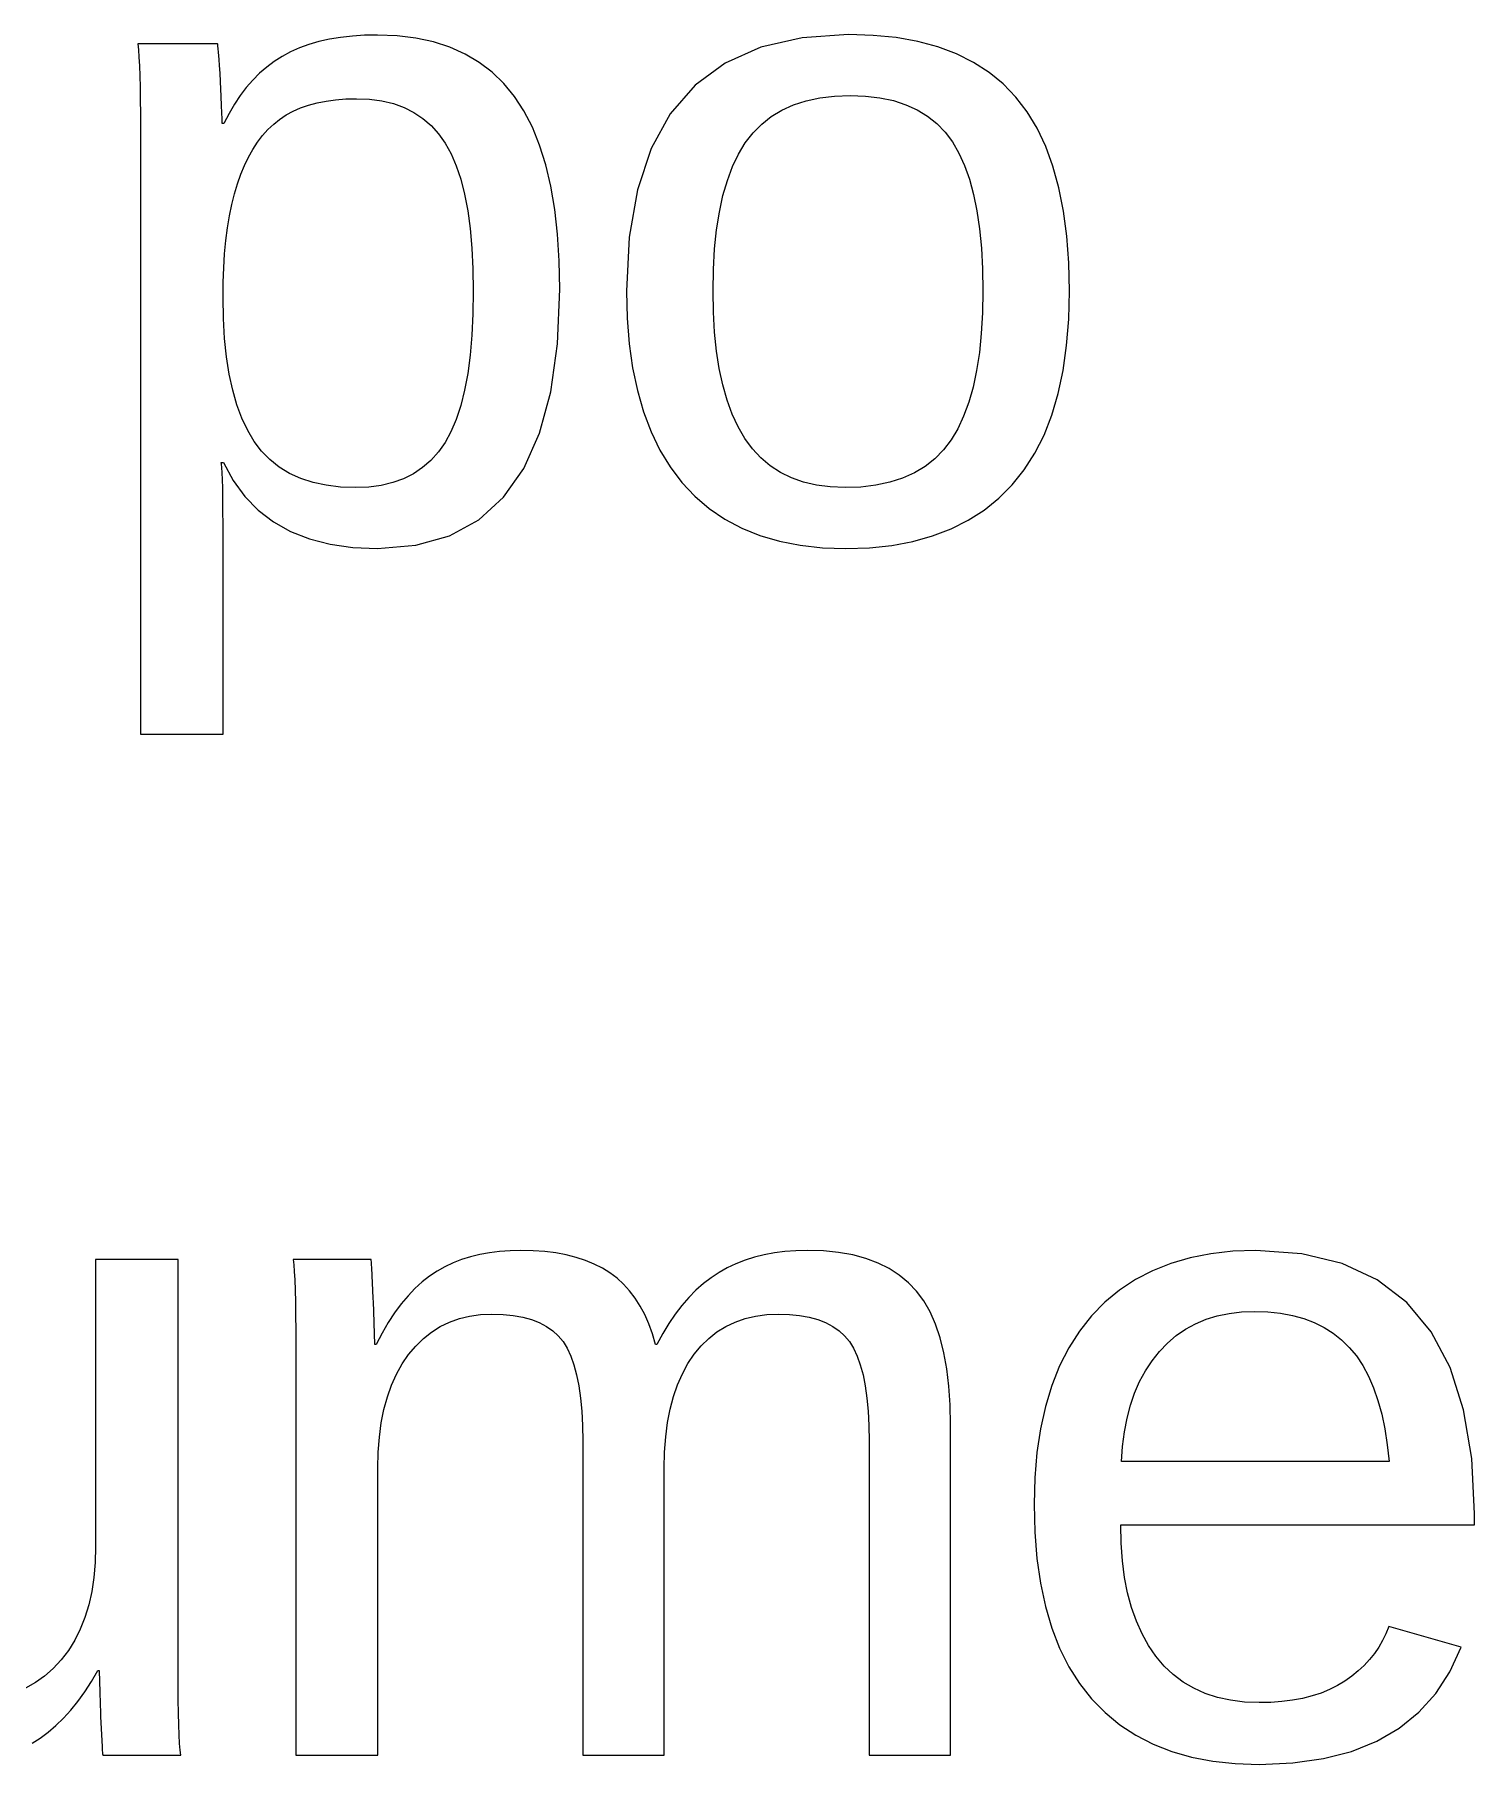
# Model space of a CAD drawing. Header units: metres. Extents: x 8.1 to 95, y -21.3 to 62.6.
# Drawn here: x 86.497 to 89.693, y 20.88 to 24.721 of the extents above; entities that cross this region are included whole.
import ezdxf

# ---------------------------------------------------------------- set-up
doc = ezdxf.new("R2010")
doc.units = ezdxf.units.M

msp = doc.modelspace()

# ---------------------------------------------------------------- linework, layer by layer
for p, q in [((86.9028, 24.7006), (86.7258, 24.7006)), ((86.7258, 24.7006), (86.7271, 24.687)), ((86.903, 24.6994), (86.9028, 24.7006)), ((86.9035, 24.6956), (86.903, 24.6994)), ((87.1277, 24.7053), (87.1054, 24.6989)), ((87.1512, 24.7106), (87.1277, 24.7053)), ((87.1759, 24.7147), (87.1512, 24.7106)), ((87.202, 24.7176), (87.1759, 24.7147)), ((87.2292, 24.7193), (87.202, 24.7176)), ((87.2578, 24.7199), (87.2292, 24.7193)), ((87.3017, 24.7182), (87.2578, 24.7199)), ((87.3431, 24.7132), (87.3017, 24.7182)), ((87.382, 24.7048), (87.3431, 24.7132)), ((87.4183, 24.693), (87.382, 24.7048)), ((88.2003, 24.7139), (88.1089, 24.6928)), ((88.3038, 24.7209), (88.2003, 24.7139)), ((88.3582, 24.7192), (88.3038, 24.7209)), ((88.4093, 24.7141), (88.3582, 24.7192)), ((88.4572, 24.7055), (88.4093, 24.7141)), ((88.5017, 24.6935), (88.4572, 24.7055)), ((86.7271, 24.687), (86.7282, 24.6705)), ((86.7282, 24.6705), (86.7292, 24.6512)), ((86.9042, 24.6896), (86.9035, 24.6956)), ((86.905, 24.6816), (86.9042, 24.6896)), ((86.9063, 24.6657), (86.905, 24.6816)), ((86.9072, 24.652), (86.9063, 24.6657)), ((87.0287, 24.6614), (87.012, 24.6489)), ((87.0462, 24.6726), (87.0287, 24.6614)), ((87.0647, 24.6825), (87.0462, 24.6726)), ((87.0844, 24.6913), (87.0647, 24.6825)), ((87.1054, 24.6989), (87.0844, 24.6913)), ((87.4521, 24.6778), (87.4183, 24.693)), ((87.4834, 24.6593), (87.4521, 24.6778)), ((88.1089, 24.6928), (88.0297, 24.6576)), ((88.543, 24.6781), (88.5017, 24.6935)), ((88.5809, 24.6592), (88.543, 24.6781)), ((86.7292, 24.6512), (86.73, 24.629)), ((86.73, 24.629), (86.7307, 24.6041)), ((86.9082, 24.6356), (86.9072, 24.652)), ((86.9093, 24.6165), (86.9082, 24.6356)), ((86.9961, 24.635), (86.981, 24.6198)), ((87.012, 24.6489), (86.9961, 24.635)), ((87.5121, 24.6375), (87.4834, 24.6593)), ((87.5383, 24.6122), (87.5121, 24.6375)), ((88.0297, 24.6576), (87.9627, 24.6084)), ((88.6156, 24.6369), (88.5809, 24.6592)), ((88.647, 24.6112), (88.6156, 24.6369)), ((86.7307, 24.6041), (86.7312, 24.5763)), ((86.9109, 24.5837), (86.9093, 24.6165)), ((86.9118, 24.5638), (86.9109, 24.5837)), ((86.953, 24.5854), (86.9403, 24.5661)), ((86.9666, 24.6033), (86.953, 24.5854)), ((86.981, 24.6198), (86.9666, 24.6033)), ((87.5619, 24.5836), (87.5383, 24.6122)), ((87.9627, 24.6084), (87.9079, 24.5451)), ((88.2398, 24.5804), (88.2722, 24.5843)), ((88.2722, 24.5843), (88.3069, 24.5856)), ((88.3069, 24.5856), (88.3412, 24.5844)), ((88.3412, 24.5844), (88.3733, 24.5805)), ((88.6751, 24.5821), (88.647, 24.6112)), ((86.7312, 24.5763), (86.7316, 24.5456)), ((86.7316, 24.5456), (86.7318, 24.5121)), ((86.9124, 24.5472), (86.9118, 24.5638)), ((86.9128, 24.5338), (86.9124, 24.5472)), ((86.9282, 24.5455), (86.917, 24.5236)), ((86.9403, 24.5661), (86.9282, 24.5455)), ((87.0548, 24.5424), (87.0703, 24.5508)), ((87.0703, 24.5508), (87.0869, 24.5582)), ((87.0869, 24.5582), (87.1046, 24.5644)), ((87.1046, 24.5644), (87.1236, 24.5695)), ((87.1236, 24.5695), (87.1437, 24.5734)), ((87.1437, 24.5734), (87.1649, 24.5763)), ((87.1649, 24.5763), (87.1874, 24.578)), ((87.1874, 24.578), (87.211, 24.5785)), ((87.211, 24.5785), (87.2401, 24.5773)), ((87.2401, 24.5773), (87.2675, 24.5737)), ((87.2675, 24.5737), (87.293, 24.5676)), ((87.293, 24.5676), (87.3168, 24.559)), ((87.3168, 24.559), (87.3387, 24.5481)), ((87.3387, 24.5481), (87.3588, 24.5347)), ((87.583, 24.5514), (87.5619, 24.5836)), ((87.6017, 24.5154), (87.583, 24.5514)), ((88.1321, 24.5388), (88.1557, 24.5531)), ((88.1557, 24.5531), (88.1816, 24.5648)), ((88.1816, 24.5648), (88.2096, 24.5739)), ((88.2096, 24.5739), (88.2398, 24.5804)), ((88.3733, 24.5805), (88.4031, 24.5742)), ((88.4031, 24.5742), (88.4306, 24.5652)), ((88.4306, 24.5652), (88.4559, 24.5538)), ((88.4559, 24.5538), (88.4789, 24.5397)), ((88.7, 24.5493), (88.6751, 24.5821)), ((88.7221, 24.5128), (88.7, 24.5493)), ((86.7318, 24.5121), (86.7319, 24.4758)), ((86.9129, 24.5283), (86.9128, 24.5338)), ((86.9129, 24.5236), (86.9129, 24.5283)), ((86.917, 24.5236), (86.9129, 24.5236)), ((87.0028, 24.4965), (87.0147, 24.5099)), ((87.0147, 24.5099), (87.0273, 24.5219)), ((87.0273, 24.5219), (87.0406, 24.5327)), ((87.0406, 24.5327), (87.0548, 24.5424)), ((87.3588, 24.5347), (87.3771, 24.5188)), ((87.3771, 24.5188), (87.3936, 24.5006)), ((87.6178, 24.4754), (87.6017, 24.5154)), ((87.9079, 24.5451), (87.8653, 24.4678)), ((88.0915, 24.5024), (88.1107, 24.5219)), ((88.1107, 24.5219), (88.1321, 24.5388)), ((88.4789, 24.5397), (88.4996, 24.5232)), ((88.4996, 24.5232), (88.518, 24.5041)), ((88.7412, 24.4725), (88.7221, 24.5128)), ((86.7319, 24.4758), (86.7319, 23.1677)), ((86.9813, 24.466), (86.9917, 24.4819)), ((86.9917, 24.4819), (87.0028, 24.4965)), ((87.3936, 24.5006), (87.4083, 24.4799)), ((87.4083, 24.4799), (87.4213, 24.4563)), ((87.6315, 24.4317), (87.6178, 24.4754)), ((88.0594, 24.4555), (88.0744, 24.4803)), ((88.0744, 24.4803), (88.0915, 24.5024)), ((88.518, 24.5041), (88.5342, 24.4824)), ((88.5342, 24.4824), (88.5484, 24.4579)), ((88.7574, 24.4284), (88.7412, 24.4725)), ((86.9545, 24.4108), (86.9627, 24.4305)), ((86.9627, 24.4305), (86.9716, 24.4489)), ((86.9716, 24.4489), (86.9813, 24.466)), ((87.4213, 24.4563), (87.4328, 24.4295)), ((87.6427, 24.3841), (87.6315, 24.4317)), ((87.8653, 24.4678), (87.8348, 24.3763)), ((88.0461, 24.4277), (88.0594, 24.4555)), ((88.5484, 24.4579), (88.5609, 24.4303)), ((88.5609, 24.4303), (88.5718, 24.3997)), ((86.947, 24.3898), (86.9545, 24.4108)), ((87.4328, 24.4295), (87.4428, 24.3995)), ((87.4428, 24.3995), (87.4512, 24.3662)), ((88.0248, 24.3634), (88.0346, 24.397)), ((88.0346, 24.397), (88.0461, 24.4277)), ((88.5718, 24.3997), (88.581, 24.366)), ((88.7706, 24.3806), (88.7574, 24.4284)), ((86.9343, 24.3438), (86.9403, 24.3675)), ((86.9403, 24.3675), (86.947, 24.3898)), ((87.4512, 24.3662), (87.4581, 24.3297)), ((87.6514, 24.3327), (87.6427, 24.3841)), ((87.8348, 24.3763), (87.8166, 24.2708)), ((88.0169, 24.3268), (88.0248, 24.3634)), ((88.581, 24.366), (88.5885, 24.3292)), ((88.7809, 24.3289), (88.7706, 24.3806)), ((86.9249, 24.2919), (86.9292, 24.3186)), ((86.9292, 24.3186), (86.9343, 24.3438)), ((87.4581, 24.3297), (87.4635, 24.29)), ((87.6576, 24.2774), (87.6514, 24.3327)), ((88.0107, 24.2873), (88.0169, 24.3268)), ((88.5885, 24.3292), (88.5943, 24.2894)), ((88.7882, 24.2735), (88.7809, 24.3289)), ((86.9213, 24.2638), (86.9249, 24.2919)), ((87.4635, 24.29), (87.4673, 24.247)), ((87.6614, 24.2183), (87.6576, 24.2774)), ((88.0063, 24.2449), (88.0107, 24.2873)), ((88.5943, 24.2894), (88.5985, 24.2464)), ((86.9185, 24.2343), (86.9213, 24.2638)), ((87.4673, 24.247), (87.4696, 24.2008)), ((87.8166, 24.2708), (87.8105, 24.1513)), ((88.0036, 24.1996), (88.0063, 24.2449)), ((88.5985, 24.2464), (88.601, 24.2004)), ((88.7926, 24.2143), (88.7882, 24.2735)), ((86.9154, 24.1709), (86.9165, 24.2033)), ((86.9165, 24.2033), (86.9185, 24.2343)), ((87.4696, 24.2008), (87.4704, 24.1513)), ((87.6626, 24.1554), (87.6614, 24.2183)), ((88.0027, 24.1513), (88.0036, 24.1996)), ((88.601, 24.2004), (88.6018, 24.1513)), ((88.7941, 24.1513), (88.7926, 24.2143)), ((86.915, 24.1371), (86.9154, 24.1709)), ((86.9158, 24.0903), (86.915, 24.1371)), ((87.4704, 24.1513), (87.4696, 24.1005)), ((87.6576, 24.0345), (87.6626, 24.1554)), ((87.8105, 24.1513), (87.812, 24.0912)), ((88.0036, 24.1043), (88.0027, 24.1513)), ((88.6018, 24.1513), (88.601, 24.1028)), ((88.7925, 24.0889), (88.7941, 24.1513)), ((86.9184, 24.0464), (86.9158, 24.0903)), ((87.4696, 24.1005), (87.4673, 24.0531)), ((87.812, 24.0912), (87.8165, 24.0343)), ((88.0062, 24.0599), (88.0036, 24.1043)), ((88.601, 24.1028), (88.5983, 24.0573)), ((88.7878, 24.0302), (88.7925, 24.0889)), ((86.9226, 24.0053), (86.9184, 24.0464)), ((87.4673, 24.0531), (87.4634, 24.0091)), ((88.0106, 24.0182), (88.0062, 24.0599)), ((88.5983, 24.0573), (88.594, 24.0146)), ((87.4634, 24.0091), (87.458, 23.9684)), ((87.6426, 23.9279), (87.6576, 24.0345)), ((87.8165, 24.0343), (87.8241, 23.9807)), ((88.0167, 23.9792), (88.0106, 24.0182)), ((88.594, 24.0146), (88.5879, 23.975)), ((88.78, 23.9751), (88.7878, 24.0302)), ((86.9286, 23.967), (86.9226, 24.0053)), ((87.8241, 23.9807), (87.8348, 23.9303)), ((88.0245, 23.9429), (88.0167, 23.9792)), ((88.5879, 23.975), (88.58, 23.9382)), ((88.769, 23.9236), (88.78, 23.9751)), ((86.9363, 23.9315), (86.9286, 23.967)), ((86.9457, 23.8988), (86.9363, 23.9315)), ((87.451, 23.931), (87.4425, 23.897)), ((87.458, 23.9684), (87.451, 23.931)), ((88.0341, 23.9092), (88.0245, 23.9429)), ((88.58, 23.9382), (88.5704, 23.9045)), ((86.9568, 23.8689), (86.9457, 23.8988)), ((87.4425, 23.897), (87.4325, 23.8663)), ((87.6176, 23.8355), (87.6426, 23.9279)), ((87.8348, 23.9303), (87.8484, 23.8831)), ((88.0455, 23.8782), (88.0341, 23.9092)), ((88.5704, 23.9045), (88.5591, 23.8736)), ((88.7549, 23.8758), (88.769, 23.9236)), ((86.9696, 23.8419), (86.9568, 23.8689)), ((87.4325, 23.8663), (87.4209, 23.8391)), ((87.8484, 23.8831), (87.8652, 23.8391)), ((88.0586, 23.8499), (88.0455, 23.8782)), ((88.5591, 23.8736), (88.546, 23.8457)), ((88.7376, 23.8317), (88.7549, 23.8758)), ((86.9841, 23.8177), (86.9696, 23.8419)), ((87.0006, 23.7961), (86.9841, 23.8177)), ((87.4209, 23.8391), (87.4078, 23.8151)), ((87.5826, 23.7573), (87.6176, 23.8355)), ((87.8652, 23.8391), (87.8849, 23.7984)), ((88.0734, 23.8243), (88.0586, 23.8499)), ((88.0901, 23.8013), (88.0734, 23.8243)), ((88.5311, 23.8207), (88.5143, 23.7985)), ((88.546, 23.8457), (88.5311, 23.8207)), ((88.7172, 23.7912), (88.7376, 23.8317)), ((87.0191, 23.7771), (87.0006, 23.7961)), ((87.0398, 23.7606), (87.0191, 23.7771)), ((87.393, 23.7941), (87.3763, 23.7755)), ((87.4078, 23.8151), (87.393, 23.7941)), ((87.8849, 23.7984), (87.9077, 23.7609)), ((88.1088, 23.7811), (88.0901, 23.8013)), ((88.1295, 23.7635), (88.1088, 23.7811)), ((88.4951, 23.7789), (88.4736, 23.7619)), ((88.5143, 23.7985), (88.4951, 23.7789)), ((88.6936, 23.7543), (88.7172, 23.7912)), ((86.9117, 23.7671), (86.9109, 23.7709)), ((86.9109, 23.7709), (86.916, 23.7709)), ((86.9125, 23.7595), (86.9117, 23.7671)), ((86.9131, 23.748), (86.9125, 23.7595)), ((86.9137, 23.7327), (86.9131, 23.748)), ((86.916, 23.7709), (86.9375, 23.7307)), ((87.0627, 23.7466), (87.0398, 23.7606)), ((87.0877, 23.7352), (87.0627, 23.7466)), ((87.3376, 23.7458), (87.3155, 23.7347)), ((87.3579, 23.7595), (87.3376, 23.7458)), ((87.3763, 23.7755), (87.3579, 23.7595)), ((87.5376, 23.6934), (87.5826, 23.7573)), ((87.9077, 23.7609), (87.9335, 23.7266)), ((88.1522, 23.7487), (88.1295, 23.7635)), ((88.1769, 23.7365), (88.1522, 23.7487)), ((88.4497, 23.7476), (88.4236, 23.7358)), ((88.4736, 23.7619), (88.4497, 23.7476)), ((88.6669, 23.721), (88.6936, 23.7543)), ((86.9142, 23.7135), (86.9137, 23.7327)), ((86.9145, 23.6904), (86.9142, 23.7135)), ((86.9375, 23.7307), (86.9631, 23.6953)), ((87.1148, 23.7263), (87.0877, 23.7352)), ((87.144, 23.72), (87.1148, 23.7263)), ((87.1754, 23.7162), (87.144, 23.72)), ((87.2089, 23.7149), (87.1754, 23.7162)), ((87.2383, 23.7162), (87.2089, 23.7149)), ((87.2659, 23.7199), (87.2383, 23.7162)), ((87.2916, 23.7261), (87.2659, 23.7199)), ((87.3155, 23.7347), (87.2916, 23.7261)), ((87.9335, 23.7266), (87.9624, 23.6958)), ((88.2036, 23.7271), (88.1769, 23.7365)), ((88.2323, 23.7203), (88.2036, 23.7271)), ((88.263, 23.7163), (88.2323, 23.7203)), ((88.2957, 23.7149), (88.263, 23.7163)), ((88.3311, 23.7162), (88.2957, 23.7149)), ((88.3643, 23.7202), (88.3311, 23.7162)), ((88.3951, 23.7267), (88.3643, 23.7202)), ((88.4236, 23.7358), (88.3951, 23.7267)), ((88.6373, 23.6914), (88.6669, 23.721)), ((86.9148, 23.6635), (86.9145, 23.6904)), ((86.9149, 23.6326), (86.9148, 23.6635)), ((86.9631, 23.6953), (86.9928, 23.6646)), ((86.9928, 23.6646), (87.0267, 23.6387)), ((87.4827, 23.6436), (87.5376, 23.6934)), ((87.9624, 23.6958), (87.9941, 23.6686)), ((87.9941, 23.6686), (88.0287, 23.645)), ((88.5694, 23.6425), (88.6048, 23.6652)), ((88.6048, 23.6652), (88.6373, 23.6914)), ((86.915, 23.598), (86.9149, 23.6326)), ((87.0267, 23.6387), (87.0647, 23.6174)), ((87.4177, 23.6081), (87.4827, 23.6436)), ((88.0287, 23.645), (88.0663, 23.625)), ((88.0663, 23.625), (88.1067, 23.6087)), ((88.5312, 23.6233), (88.5694, 23.6425)), ((86.915, 23.1677), (86.915, 23.598)), ((87.0647, 23.6174), (87.1068, 23.6009)), ((87.1068, 23.6009), (87.153, 23.5891)), ((87.153, 23.5891), (87.2033, 23.582)), ((87.2578, 23.5797), (87.3427, 23.5868)), ((87.3427, 23.5868), (87.4177, 23.6081)), ((88.1067, 23.6087), (88.1501, 23.596)), ((88.1501, 23.596), (88.1964, 23.5869)), ((88.1964, 23.5869), (88.2456, 23.5815)), ((88.3501, 23.5814), (88.3996, 23.5866)), ((88.3996, 23.5866), (88.4463, 23.5954)), ((88.4463, 23.5954), (88.4902, 23.6076)), ((88.4902, 23.6076), (88.5312, 23.6233)), ((87.2033, 23.582), (87.2578, 23.5797)), ((88.2456, 23.5815), (88.2977, 23.5797)), ((88.2977, 23.5797), (88.3501, 23.5814)), ((86.7319, 23.1677), (86.915, 23.1677)), ((87.4851, 22.0119), (87.4644, 22.0068)), ((87.5066, 22.0158), (87.4851, 22.0119)), ((87.5289, 22.0187), (87.5066, 22.0158)), ((87.5521, 22.0204), (87.5289, 22.0187)), ((87.5761, 22.0209), (87.5521, 22.0204)), ((87.6033, 22.0203), (87.5761, 22.0209)), ((87.6291, 22.0185), (87.6033, 22.0203)), ((87.6537, 22.0154), (87.6291, 22.0185)), ((87.677, 22.0111), (87.6537, 22.0154)), ((87.699, 22.0055), (87.677, 22.0111)), ((88.1164, 22.0113), (88.0947, 22.0059)), ((88.139, 22.0155), (88.1164, 22.0113)), ((88.1624, 22.0185), (88.139, 22.0155)), ((88.1867, 22.0203), (88.1624, 22.0185)), ((88.2119, 22.0209), (88.1867, 22.0203)), ((88.2478, 22.0198), (88.2119, 22.0209)), ((88.2815, 22.0164), (88.2478, 22.0198)), ((88.313, 22.0109), (88.2815, 22.0164)), ((88.3421, 22.003), (88.313, 22.0109)), ((89.1079, 22.0137), (89.062, 22.0048)), ((89.1565, 22.0191), (89.1079, 22.0137)), ((89.2078, 22.0209), (89.1565, 22.0191)), ((89.3096, 22.0137), (89.2078, 22.0209)), ((89.3995, 21.992), (89.3096, 22.0137)), ((86.8149, 22.0006), (86.6318, 22.0006)), ((86.6318, 22.0006), (86.6318, 21.3628)), ((86.8149, 21.135), (86.8149, 22.0006)), ((87.2435, 22.0006), (87.0706, 22.0006)), ((87.0706, 22.0006), (87.0719, 21.9892)), ((87.0719, 21.9892), (87.073, 21.9742)), ((87.073, 21.9742), (87.074, 21.9555)), ((87.2437, 21.9992), (87.2435, 22.0006)), ((87.2442, 21.9953), (87.2437, 21.9992)), ((87.2446, 21.9896), (87.2442, 21.9953)), ((87.2451, 21.9822), (87.2446, 21.9896)), ((87.2484, 21.9147), (87.2451, 21.9822)), ((87.39, 21.9751), (87.3732, 21.9641)), ((87.4073, 21.9848), (87.39, 21.9751)), ((87.4255, 21.9932), (87.4073, 21.9848)), ((87.4446, 22.0006), (87.4255, 21.9932)), ((87.4644, 22.0068), (87.4446, 22.0006)), ((87.7197, 21.9988), (87.699, 22.0055)), ((87.739, 21.9908), (87.7197, 21.9988)), ((87.7571, 21.9815), (87.739, 21.9908)), ((87.7739, 21.9711), (87.7571, 21.9815)), ((88.0161, 21.9721), (87.9984, 21.9605)), ((88.0344, 21.9823), (88.0161, 21.9721)), ((88.0537, 21.9914), (88.0344, 21.9823)), ((88.0737, 21.9992), (88.0537, 21.9914)), ((88.0947, 22.0059), (88.0737, 21.9992)), ((88.3691, 21.993), (88.3421, 22.003)), ((88.3938, 21.9807), (88.3691, 21.993)), ((88.4163, 21.9662), (88.3938, 21.9807)), ((88.9782, 21.976), (88.9404, 21.9563)), ((89.0188, 21.9922), (88.9782, 21.976)), ((89.062, 22.0048), (89.0188, 21.9922)), ((89.4774, 21.9559), (89.3995, 21.992)), ((87.074, 21.9555), (87.0748, 21.9331)), ((87.341, 21.9367), (87.3256, 21.9204)), ((87.3569, 21.9513), (87.341, 21.9367)), ((87.3732, 21.9641), (87.3569, 21.9513)), ((87.7896, 21.9593), (87.7739, 21.9711)), ((87.8041, 21.946), (87.7896, 21.9593)), ((87.8175, 21.9313), (87.8041, 21.946)), ((87.9813, 21.9473), (87.9648, 21.9326)), ((87.9984, 21.9605), (87.9813, 21.9473)), ((88.4365, 21.9494), (88.4163, 21.9662)), ((88.4545, 21.9304), (88.4365, 21.9494)), ((88.9404, 21.9563), (88.9053, 21.9329)), ((89.5433, 21.9054), (89.4774, 21.9559)), ((87.0748, 21.9331), (87.0755, 21.907)), ((87.0755, 21.907), (87.076, 21.8772)), ((87.2488, 21.9063), (87.2484, 21.9147)), ((87.2495, 21.8858), (87.2488, 21.9063)), ((87.3105, 21.9023), (87.2959, 21.8825)), ((87.3256, 21.9204), (87.3105, 21.9023)), ((87.8299, 21.9151), (87.8175, 21.9313)), ((87.8411, 21.8975), (87.8299, 21.9151)), ((87.8513, 21.8784), (87.8411, 21.8975)), ((87.9336, 21.8987), (87.9189, 21.8794)), ((87.9489, 21.9164), (87.9336, 21.8987)), ((87.9648, 21.9326), (87.9489, 21.9164)), ((88.4704, 21.9088), (88.4545, 21.9304)), ((88.4844, 21.8844), (88.4704, 21.9088)), ((88.8729, 21.906), (88.8432, 21.8755)), ((88.9053, 21.9329), (88.8729, 21.906)), ((89.5972, 21.8404), (89.5433, 21.9054)), ((87.076, 21.8772), (87.0764, 21.8437)), ((87.2503, 21.8603), (87.2495, 21.8858)), ((87.2516, 21.8124), (87.2503, 21.8603)), ((87.2818, 21.8609), (87.268, 21.8375)), ((87.2959, 21.8825), (87.2818, 21.8609)), ((87.3971, 21.8519), (87.4177, 21.8618)), ((87.4177, 21.8618), (87.4395, 21.8696)), ((87.4395, 21.8696), (87.4624, 21.8751)), ((87.4624, 21.8751), (87.4866, 21.8784)), ((87.4866, 21.8784), (87.512, 21.8795)), ((87.512, 21.8795), (87.5365, 21.8788)), ((87.5365, 21.8788), (87.5592, 21.8765)), ((87.5592, 21.8765), (87.5802, 21.8728)), ((87.5802, 21.8728), (87.5994, 21.8675)), ((87.5994, 21.8675), (87.617, 21.8607)), ((87.617, 21.8607), (87.6327, 21.8524)), ((87.8603, 21.8579), (87.8513, 21.8784)), ((87.8683, 21.8359), (87.8603, 21.8579)), ((87.9047, 21.8586), (87.8912, 21.8363)), ((87.9189, 21.8794), (87.9047, 21.8586)), ((88.0309, 21.8521), (88.0516, 21.862)), ((88.0516, 21.862), (88.0737, 21.8696)), ((88.0737, 21.8696), (88.0971, 21.8751)), ((88.0971, 21.8751), (88.1218, 21.8784)), ((88.1218, 21.8784), (88.1478, 21.8795)), ((88.1478, 21.8795), (88.1722, 21.8788)), ((88.1722, 21.8788), (88.1949, 21.8765)), ((88.1949, 21.8765), (88.2159, 21.8728)), ((88.2159, 21.8728), (88.2352, 21.8675)), ((88.2352, 21.8675), (88.2527, 21.8607)), ((88.2527, 21.8607), (88.2685, 21.8524)), ((88.4966, 21.8572), (88.4844, 21.8844)), ((88.5068, 21.827), (88.4966, 21.8572)), ((88.8432, 21.8755), (88.8164, 21.8416)), ((89.0517, 21.8461), (89.0738, 21.8582)), ((89.0738, 21.8582), (89.0973, 21.8681)), ((89.0973, 21.8681), (89.1221, 21.8757)), ((89.1221, 21.8757), (89.1483, 21.8812)), ((89.1483, 21.8812), (89.1758, 21.8845)), ((89.1758, 21.8845), (89.2048, 21.8856)), ((89.2048, 21.8856), (89.2345, 21.8846)), ((89.2345, 21.8846), (89.2626, 21.8817)), ((89.2626, 21.8817), (89.2892, 21.8768)), ((89.2892, 21.8768), (89.3142, 21.8699)), ((89.3142, 21.8699), (89.3376, 21.861)), ((89.3376, 21.861), (89.3594, 21.8501)), ((87.0764, 21.8437), (87.0766, 21.8065)), ((87.268, 21.8375), (87.2547, 21.8124)), ((87.3427, 21.8088), (87.3596, 21.8254)), ((87.3596, 21.8254), (87.3778, 21.8398)), ((87.3778, 21.8398), (87.3971, 21.8519)), ((87.6327, 21.8524), (87.6468, 21.8426)), ((87.6468, 21.8426), (87.6591, 21.8313)), ((87.6591, 21.8313), (87.6697, 21.8185)), ((87.6697, 21.8185), (87.6789, 21.8037)), ((87.8752, 21.8124), (87.8683, 21.8359)), ((87.8912, 21.8363), (87.8782, 21.8124)), ((87.9766, 21.8092), (87.9934, 21.8257)), ((87.9934, 21.8257), (88.0115, 21.84)), ((88.0115, 21.84), (88.0309, 21.8521)), ((88.2685, 21.8524), (88.2825, 21.8426)), ((88.2825, 21.8426), (88.2949, 21.8313)), ((88.2949, 21.8313), (88.3054, 21.8185)), ((88.3054, 21.8185), (88.3146, 21.8037)), ((88.5153, 21.794), (88.5068, 21.827)), ((88.8164, 21.8416), (88.7927, 21.8045)), ((89.0117, 21.8153), (89.031, 21.8318)), ((89.031, 21.8318), (89.0517, 21.8461)), ((89.3594, 21.8501), (89.3796, 21.8373)), ((89.3796, 21.8373), (89.3982, 21.8226)), ((89.3982, 21.8226), (89.4153, 21.8058)), ((89.6391, 21.761), (89.5972, 21.8404)), ((87.0766, 21.8065), (87.0767, 21.7656)), ((87.2547, 21.8124), (87.2516, 21.8124)), ((87.3126, 21.7692), (87.3269, 21.79)), ((87.3269, 21.79), (87.3427, 21.8088)), ((87.6789, 21.8037), (87.687, 21.7865)), ((87.687, 21.7865), (87.694, 21.7668)), ((87.8782, 21.8124), (87.8752, 21.8124)), ((87.9471, 21.7698), (87.9611, 21.7905)), ((87.9611, 21.7905), (87.9766, 21.8092)), ((88.3146, 21.8037), (88.3227, 21.7865)), ((88.3227, 21.7865), (88.3297, 21.7668)), ((88.5218, 21.7582), (88.5153, 21.794)), ((88.7927, 21.8045), (88.7722, 21.7644)), ((88.9773, 21.776), (88.9937, 21.7966)), ((88.9937, 21.7966), (89.0117, 21.8153)), ((89.4153, 21.8058), (89.4309, 21.7869)), ((89.4309, 21.7869), (89.445, 21.7657)), ((87.0767, 21.7656), (87.0767, 20.9)), ((87.289, 21.7222), (87.3, 21.7466)), ((87.3, 21.7466), (87.3126, 21.7692)), ((87.694, 21.7668), (87.6999, 21.7448)), ((87.6999, 21.7448), (87.7048, 21.7202)), ((87.9241, 21.7229), (87.9348, 21.7473)), ((87.9348, 21.7473), (87.9471, 21.7698)), ((88.3297, 21.7668), (88.3357, 21.7448)), ((88.3357, 21.7448), (88.3405, 21.7202)), ((88.5265, 21.7194), (88.5218, 21.7582)), ((88.7722, 21.7644), (88.7549, 21.7211)), ((88.9498, 21.7299), (88.9626, 21.7538)), ((88.9626, 21.7538), (88.9773, 21.776)), ((89.445, 21.7657), (89.4577, 21.7421)), ((89.4577, 21.7421), (89.469, 21.7162)), ((89.6691, 21.6671), (89.6391, 21.761)), ((87.2798, 21.696), (87.289, 21.7222)), ((87.7048, 21.7202), (87.7086, 21.6933)), ((87.9151, 21.6966), (87.9241, 21.7229)), ((88.3405, 21.7202), (88.3443, 21.6933)), ((88.5293, 21.6778), (88.5265, 21.7194)), ((88.7549, 21.7211), (88.7407, 21.6746)), ((88.9294, 21.6772), (88.9387, 21.7044)), ((88.9387, 21.7044), (88.9498, 21.7299)), ((89.469, 21.7162), (89.4788, 21.688)), ((87.2663, 21.6381), (87.2722, 21.668)), ((87.2722, 21.668), (87.2798, 21.696)), ((87.7086, 21.6933), (87.7113, 21.6639)), ((87.9019, 21.6386), (87.9077, 21.6686)), ((87.9077, 21.6686), (87.9151, 21.6966)), ((88.3443, 21.6933), (88.347, 21.6639)), ((88.5302, 21.6334), (88.5293, 21.6778)), ((88.7407, 21.6746), (88.7297, 21.625)), ((88.9218, 21.6483), (88.9294, 21.6772)), ((89.4788, 21.688), (89.4872, 21.6575)), ((89.687, 21.5588), (89.6691, 21.6671)), ((87.2621, 21.6065), (87.2663, 21.6381)), ((87.7113, 21.6639), (87.7129, 21.632)), ((87.7129, 21.632), (87.7134, 21.5978)), ((87.8978, 21.6069), (87.9019, 21.6386)), ((88.347, 21.6639), (88.3486, 21.632)), ((88.3486, 21.632), (88.3492, 21.5978)), ((88.5302, 20.9), (88.5302, 21.6334)), ((88.916, 21.6179), (88.9218, 21.6483)), ((89.4872, 21.6575), (89.4942, 21.6247)), ((87.2596, 21.573), (87.2621, 21.6065)), ((87.7134, 21.5978), (87.7134, 20.9)), ((87.8953, 21.5732), (87.8978, 21.6069)), ((88.3492, 21.5978), (88.3492, 20.9)), ((88.7297, 21.625), (88.7218, 21.5723)), ((88.912, 21.5858), (88.916, 21.6179)), ((89.4942, 21.6247), (89.4997, 21.5895)), ((89.4997, 21.5895), (89.5038, 21.552)), ((87.2588, 21.5378), (87.2596, 21.573)), ((87.8945, 21.5378), (87.8953, 21.5732)), ((88.7218, 21.5723), (88.7171, 21.5164)), ((88.9098, 21.552), (88.912, 21.5858)), ((89.5038, 21.552), (88.9098, 21.552)), ((89.693, 21.436), (89.687, 21.5588)), ((87.2588, 20.9), (87.2588, 21.5378)), ((87.8945, 20.9), (87.8945, 21.5378)), ((88.7171, 21.5164), (88.7155, 21.4574)), ((88.7155, 21.4574), (88.7171, 21.3954)), ((89.693, 21.4116), (89.693, 21.436)), ((88.9087, 21.3707), (88.9077, 21.4116)), ((88.9077, 21.4116), (89.693, 21.4116)), ((86.6318, 21.3628), (86.6308, 21.328)), ((88.7171, 21.3954), (88.7218, 21.3369)), ((88.9116, 21.3318), (88.9087, 21.3707)), ((86.6308, 21.328), (86.628, 21.2948)), ((88.7218, 21.3369), (88.7297, 21.2819)), ((88.9164, 21.2951), (88.9116, 21.3318)), ((86.628, 21.2948), (86.6233, 21.2635)), ((88.7297, 21.2819), (88.7407, 21.2304)), ((88.9232, 21.2605), (88.9164, 21.2951)), ((86.6233, 21.2635), (86.6167, 21.2338)), ((88.9319, 21.2281), (88.9232, 21.2605)), ((86.6082, 21.2059), (86.5979, 21.1797)), ((86.6167, 21.2338), (86.6082, 21.2059)), ((88.7407, 21.2304), (88.7549, 21.1823)), ((88.9426, 21.1978), (88.9319, 21.2281)), ((86.5979, 21.1797), (86.5856, 21.1553)), ((88.7549, 21.1823), (88.7722, 21.1378)), ((88.9551, 21.1696), (88.9426, 21.1978)), ((88.9696, 21.1436), (88.9551, 21.1696)), ((89.4966, 21.1698), (89.4892, 21.1545)), ((89.5028, 21.1858), (89.4966, 21.1698)), ((89.6635, 21.14), (89.5028, 21.1858)), ((86.5715, 21.1325), (86.5555, 21.1116)), ((86.5856, 21.1553), (86.5715, 21.1325)), ((86.815, 21.0941), (86.8149, 21.135)), ((88.7722, 21.1378), (88.7927, 21.0967)), ((88.9861, 21.1197), (88.9696, 21.1436)), ((89.4807, 21.1398), (89.4711, 21.1257)), ((89.4892, 21.1545), (89.4807, 21.1398)), ((89.6385, 21.0854), (89.6635, 21.14)), ((86.5379, 21.0926), (86.5188, 21.0758)), ((86.5555, 21.1116), (86.5379, 21.0926)), ((86.6226, 21.0637), (86.6369, 21.0882)), ((86.6369, 21.0882), (86.6399, 21.0882)), ((86.6399, 21.0882), (86.6412, 21.0403)), ((86.8152, 21.0569), (86.815, 21.0941)), ((88.7927, 21.0967), (88.8164, 21.0592)), ((89.0043, 21.0981), (88.9861, 21.1197)), ((89.0244, 21.0791), (89.0043, 21.0981)), ((89.4483, 21.0995), (89.4352, 21.0873)), ((89.4603, 21.1123), (89.4483, 21.0995)), ((89.4711, 21.1257), (89.4603, 21.1123)), ((86.4984, 21.0613), (86.4766, 21.049)), ((86.5188, 21.0758), (86.4984, 21.0613)), ((86.6079, 21.0408), (86.6226, 21.0637)), ((86.8156, 21.0234), (86.8152, 21.0569)), ((88.8164, 21.0592), (88.8432, 21.0251)), ((89.0463, 21.0626), (89.0244, 21.0791)), ((89.0699, 21.0487), (89.0463, 21.0626)), ((89.3891, 21.0547), (89.3714, 21.0459)), ((89.4057, 21.0648), (89.3891, 21.0547)), ((89.421, 21.0757), (89.4057, 21.0648)), ((89.4352, 21.0873), (89.421, 21.0757)), ((89.6073, 21.0372), (89.6385, 21.0854)), ((86.5769, 21.0001), (86.5926, 21.0196)), ((86.5926, 21.0196), (86.6079, 21.0408)), ((86.6412, 21.0403), (86.642, 21.0147)), ((86.642, 21.0147), (86.6428, 20.9942)), ((86.8161, 20.9936), (86.8156, 21.0234)), ((88.8432, 21.0251), (88.873, 20.9946)), ((89.0954, 21.0372), (89.0699, 21.0487)), ((89.1226, 21.0284), (89.0954, 21.0372)), ((89.1516, 21.022), (89.1226, 21.0284)), ((89.1824, 21.0182), (89.1516, 21.022)), ((89.2149, 21.017), (89.1824, 21.0182)), ((89.2408, 21.0175), (89.2149, 21.017)), ((89.2655, 21.0193), (89.2408, 21.0175)), ((89.289, 21.0223), (89.2655, 21.0193)), ((89.3114, 21.0264), (89.289, 21.0223)), ((89.3326, 21.0317), (89.3114, 21.0264)), ((89.3526, 21.0382), (89.3326, 21.0317)), ((89.3714, 21.0459), (89.3526, 21.0382)), ((89.5698, 20.9954), (89.6073, 21.0372)), ((86.544, 20.9659), (86.5607, 20.9821)), ((86.5607, 20.9821), (86.5769, 21.0001)), ((86.6428, 20.9942), (86.6431, 20.9859)), ((86.6431, 20.9859), (86.6465, 20.9184)), ((86.8168, 20.9675), (86.8161, 20.9936)), ((88.873, 20.9946), (88.9056, 20.9676)), ((89.5262, 20.96), (89.5698, 20.9954)), ((86.4909, 20.9269), (86.5091, 20.9383)), ((86.5091, 20.9383), (86.5268, 20.9512)), ((86.5268, 20.9512), (86.544, 20.9659)), ((86.8176, 20.9451), (86.8168, 20.9675)), ((86.8186, 20.9264), (86.8176, 20.9451)), ((88.9056, 20.9676), (88.9412, 20.9443)), ((88.9412, 20.9443), (88.9796, 20.9245)), ((89.4763, 20.9311), (89.5262, 20.96)), ((86.6465, 20.9184), (86.6469, 20.911)), ((86.6469, 20.911), (86.6474, 20.9053)), ((86.6474, 20.9053), (86.6476, 20.9031)), ((86.6476, 20.9031), (86.6478, 20.9013)), ((86.6478, 20.9013), (86.6481, 20.9)), ((86.6481, 20.9), (86.821, 20.9)), ((86.8197, 20.9113), (86.8186, 20.9264)), ((86.821, 20.9), (86.8197, 20.9113)), ((87.0767, 20.9), (87.2588, 20.9)), ((87.7134, 20.9), (87.8945, 20.9)), ((88.3492, 20.9), (88.5302, 20.9)), ((88.9796, 20.9245), (89.021, 20.9084)), ((89.021, 20.9084), (89.0651, 20.8958)), ((89.358, 20.8925), (89.4203, 20.9086)), ((89.4203, 20.9086), (89.4763, 20.9311)), ((89.0651, 20.8958), (89.1122, 20.8868)), ((89.1122, 20.8868), (89.1621, 20.8815)), ((89.1621, 20.8815), (89.2149, 20.8797)), ((89.2149, 20.8797), (89.2896, 20.8829)), ((89.2896, 20.8829), (89.358, 20.8925))]:
    msp.add_line(p, q)

doc.saveas('drawing.dxf')
